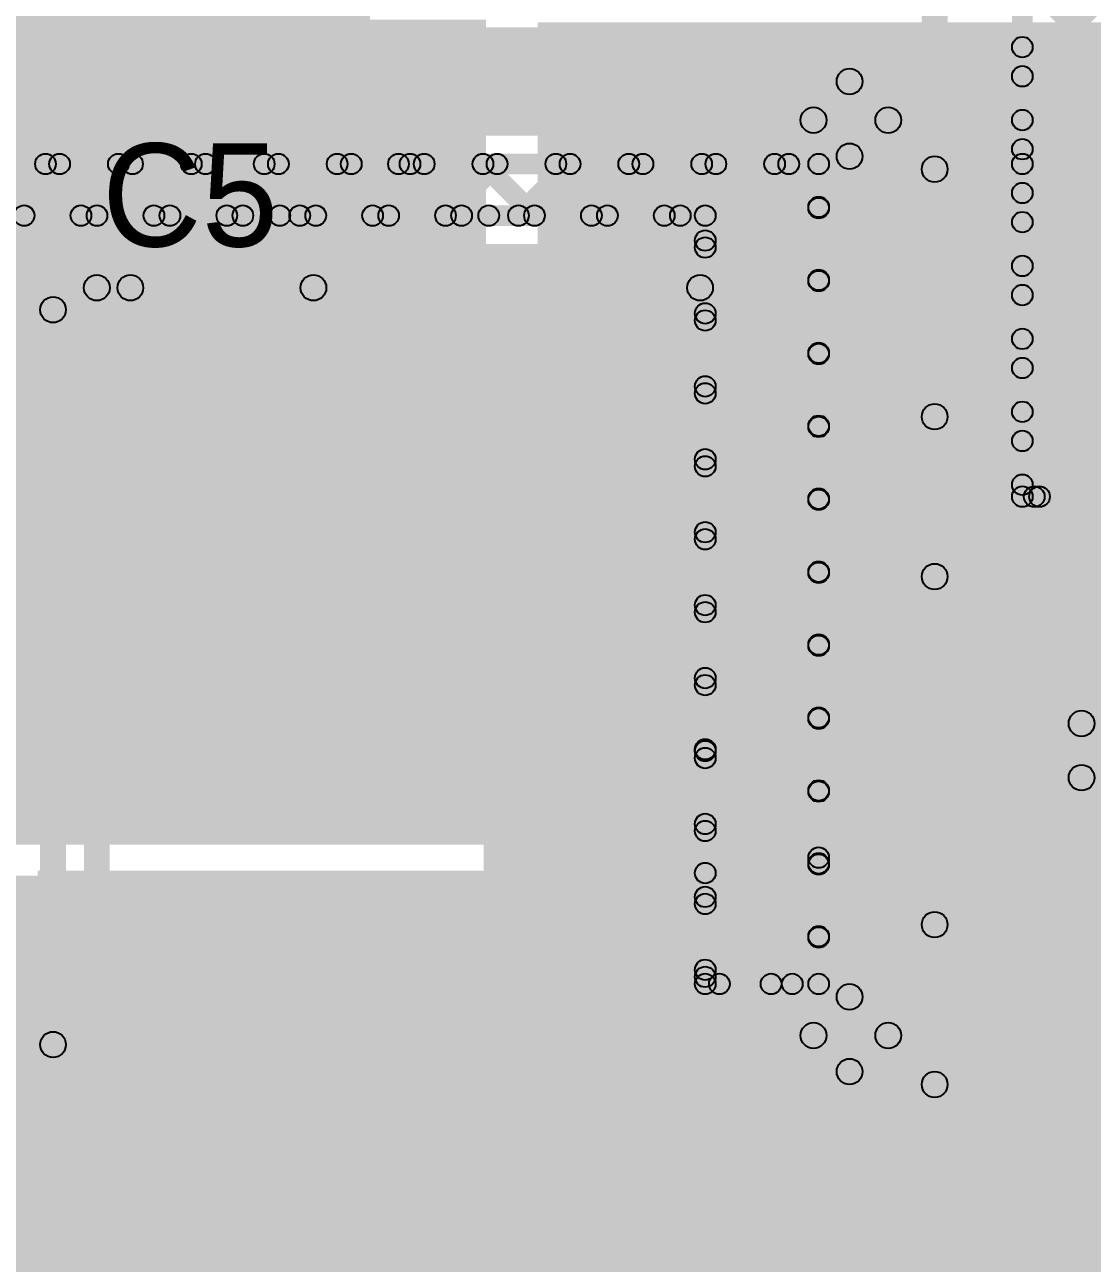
# Model space of a CAD drawing. Header units: millimetres. Extents: x 3.07 to 5.81, y 1.29 to 3.84.
# Drawn here: x 3.751 to 4.1651, y 3.0837 to 3.564 of the extents above; entities that cross this region are included whole.
import ezdxf

# ---------------------------------------------------------------- set-up
doc = ezdxf.new("R2010")
doc.units = ezdxf.units.MM
doc.header["$MEASUREMENT"] = 0
for name, color, linetype in [('BottomLayer', 5, 'Continuous'), ('BottomOverlay', 54, 'Continuous'), ('BottomPaste', 16, 'Continuous'), ('BottomSolder', 6, 'Continuous'), ('MultiLayer', 9, 'Continuous'), ('PadHoleLayer', 156, 'Continuous'), ('TopLayer', 1, 'Continuous'), ('TopOverlay', 2, 'Continuous'), ('TopPaste', 8, 'Continuous'), ('TopSolder', 216, 'Continuous'), ('ViaHoleLayer', 16, 'Continuous')]:
    doc.layers.add(name, color=color, linetype=linetype)

# ---------------------------------------------------------------- blocks, each defined once
blk = doc.blocks.new('RAD_0_4_10')
at = {"layer": 'BottomLayer'}
h = blk.add_hatch(color=5, dxfattribs=at)
edge = h.paths.add_edge_path()
edge.add_arc((0.20685, 0.0729), 0.03543, 0, 360)
at = {"layer": 'BottomSolder'}
h = blk.add_hatch(color=6, dxfattribs=at)
edge = h.paths.add_edge_path()
edge.add_arc((0.20685, 0.0729), 0.03943, 0, 360)
at = {"layer": 'MultiLayer'}
h = blk.add_hatch(color=9, dxfattribs=at)
edge = h.paths.add_edge_path()
edge.add_arc((0.20685, 0.0729), 0.03543, 0, 360)
at = {"layer": 'PadHoleLayer'}
h = blk.add_hatch(color=156, dxfattribs=at)
edge = h.paths.add_edge_path()
edge.add_arc((0.20685, 0.0729), 0.01969, 0, 360)
at = {"layer": 'TopLayer'}
h = blk.add_hatch(color=1, dxfattribs=at)
edge = h.paths.add_edge_path()
edge.add_arc((0.20685, 0.0729), 0.03543, 0, 360)
at = {"layer": 'TopOverlay'}
for points in [[(-0.241, 0.112), (-0.241, 0.122), (0.241, 0.122), (0.241, 0.112)], [(0.236, 0.117), (0.246, 0.117), (0.246, 0.104), (0.236, 0.104)], [(0.236, 0.033), (0.246, 0.033), (0.246, -0.117), (0.236, -0.117)], [(-0.241, -0.122), (-0.241, -0.112), (0.241, -0.112), (0.241, -0.122)]]:
    blk.add_hatch(color=2, dxfattribs=at).paths.add_polyline_path(points)
h = blk.add_hatch(color=2, dxfattribs=at)
edge = h.paths.add_edge_path()
edge.add_arc((0.241, 0.117), 0.005, 0, 360)
h = blk.add_hatch(color=2, dxfattribs=at)
edge = h.paths.add_edge_path()
edge.add_arc((0.241, 0.117), 0.005, 0, 360)
h = blk.add_hatch(color=2, dxfattribs=at)
edge = h.paths.add_edge_path()
edge.add_arc((0.241, 0.104), 0.005, 0, 360)
h = blk.add_hatch(color=2, dxfattribs=at)
edge = h.paths.add_edge_path()
edge.add_arc((0.241, 0.033), 0.005, 0, 360)
h = blk.add_hatch(color=2, dxfattribs=at)
edge = h.paths.add_edge_path()
edge.add_arc((0.241, -0.117), 0.005, 0, 360)
h = blk.add_hatch(color=2, dxfattribs=at)
edge = h.paths.add_edge_path()
edge.add_arc((0.241, -0.117), 0.005, 0, 360)
at = {"layer": 'TopSolder'}
h = blk.add_hatch(color=216, dxfattribs=at)
edge = h.paths.add_edge_path()
edge.add_arc((0.20685, 0.0729), 0.03943, 0, 360)
at = {"layer": 'TopOverlay'}
for centre in [(0.241, 0.117), (0.241, 0.117), (0.241, 0.104), (0.241, 0.033), (0.241, -0.117), (0.241, -0.117)]:
    blk.add_circle(centre, 0.005, dxfattribs=at)
blk = doc.blocks.new('SMB_B_73')
at = {"layer": 'BottomLayer'}
for points in [[(-0.12951, 0.054), (-0.04451, 0.054), (-0.04451, -0.054), (-0.12951, -0.054)], [(0.04451, 0.054), (0.12951, 0.054), (0.12951, -0.054), (0.04451, -0.054)]]:
    blk.add_hatch(color=5, dxfattribs=at).paths.add_polyline_path(points)
at = {"layer": 'BottomOverlay'}
h = blk.add_hatch(color=54, dxfattribs=at)
edge = h.paths.add_edge_path()
edge.add_arc((-0.095, 0.081), 0.005, 0, 360)
h = blk.add_hatch(color=54, dxfattribs=at)
edge = h.paths.add_edge_path()
edge.add_arc((-0.095, 0.081), 0.005, 0, 360)
for points in [[(-0.095, 0.076), (-0.095, 0.086), (0.099, 0.086), (0.099, 0.076)], [(0.099, 0.058), (0.19, 0.058), (0.19, 0.086), (0.099, 0.086)], [(0.133, -0.086), (0.19, -0.086), (0.19, 0.086), (0.133, 0.086)], [(-0.09, 0.063), (-0.1, 0.063), (-0.1, 0.081), (-0.09, 0.081)], [(0.104, 0.063), (0.094, 0.063), (0.094, 0.081), (0.104, 0.081)], [(0.099, -0.086), (0.19, -0.086), (0.19, -0.058), (0.099, -0.058)], [(-0.09, -0.081), (-0.1, -0.081), (-0.1, -0.063), (-0.09, -0.063)], [(0.104, -0.081), (0.094, -0.081), (0.094, -0.063), (0.104, -0.063)], [(-0.095, -0.086), (-0.095, -0.076), (0.099, -0.076), (0.099, -0.086)]]:
    blk.add_hatch(color=54, dxfattribs=at).paths.add_polyline_path(points)
h = blk.add_hatch(color=54, dxfattribs=at)
edge = h.paths.add_edge_path()
edge.add_arc((0.099, 0.081), 0.005, 0, 360)
h = blk.add_hatch(color=54, dxfattribs=at)
edge = h.paths.add_edge_path()
edge.add_arc((0.099, 0.081), 0.005, 0, 360)
h = blk.add_hatch(color=54, dxfattribs=at)
edge = h.paths.add_edge_path()
edge.add_arc((-0.095, 0.063), 0.005, 0, 360)
h = blk.add_hatch(color=54, dxfattribs=at)
edge = h.paths.add_edge_path()
edge.add_arc((0.099, 0.063), 0.005, 0, 360)
h = blk.add_hatch(color=54, dxfattribs=at)
edge = h.paths.add_edge_path()
edge.add_arc((-0.095, -0.063), 0.005, 0, 360)
h = blk.add_hatch(color=54, dxfattribs=at)
edge = h.paths.add_edge_path()
edge.add_arc((0.099, -0.063), 0.005, 0, 360)
h = blk.add_hatch(color=54, dxfattribs=at)
edge = h.paths.add_edge_path()
edge.add_arc((-0.095, -0.081), 0.005, 0, 360)
h = blk.add_hatch(color=54, dxfattribs=at)
edge = h.paths.add_edge_path()
edge.add_arc((-0.095, -0.081), 0.005, 0, 360)
h = blk.add_hatch(color=54, dxfattribs=at)
edge = h.paths.add_edge_path()
edge.add_arc((0.099, -0.081), 0.005, 0, 360)
h = blk.add_hatch(color=54, dxfattribs=at)
edge = h.paths.add_edge_path()
edge.add_arc((0.099, -0.081), 0.005, 0, 360)
at = {"layer": 'BottomPaste'}
for points in [[(-0.12951, 0.054), (-0.04451, 0.054), (-0.04451, -0.054), (-0.12951, -0.054)], [(0.04451, 0.054), (0.12951, 0.054), (0.12951, -0.054), (0.04451, -0.054)]]:
    blk.add_hatch(color=16, dxfattribs=at).paths.add_polyline_path(points)
at = {"layer": 'BottomSolder'}
for points in [[(-0.13351, 0.058), (-0.04051, 0.058), (-0.04051, -0.058), (-0.13351, -0.058)], [(0.04051, 0.058), (0.13351, 0.058), (0.13351, -0.058), (0.04051, -0.058)]]:
    blk.add_hatch(color=6, dxfattribs=at).paths.add_polyline_path(points)
at = {"layer": 'BottomOverlay'}
for centre in [(-0.095, 0.081), (-0.095, 0.081), (0.099, 0.081), (0.099, 0.081), (-0.095, 0.063), (0.099, 0.063), (-0.095, -0.063), (0.099, -0.063), (-0.095, -0.081), (-0.095, -0.081), (0.099, -0.081), (0.099, -0.081)]:
    blk.add_circle(centre, 0.005, dxfattribs=at)
blk = doc.blocks.new('ULR2G4R7MNL1GS_79')
at = {"layer": 'TopLayer'}
for points in [[(-0.19685, 0.04921), (-0.05906, 0.04921), (-0.05906, -0.04921), (-0.19685, -0.04921)], [(0.05906, 0.04921), (0.19685, 0.04921), (0.19685, -0.04921), (0.05906, -0.04921)]]:
    blk.add_hatch(color=1, dxfattribs=at).paths.add_polyline_path(points)
at = {"layer": 'TopOverlay'}
for points in [[(-0.12301, 0.17054), (-0.11594, 0.16346), (-0.16294, 0.11646), (-0.17001, 0.12354)], [(-0.11947, 0.162), (-0.11947, 0.172), (0.16553, 0.172), (0.16553, 0.162)], [(0.16053, 0.167), (0.17053, 0.167), (0.17053, 0.061), (0.16053, 0.061)], [(-0.17147, 0.12), (-0.16147, 0.12), (-0.16147, 0.06), (-0.17147, 0.06)], [(-0.20897, 0.096), (-0.19897, 0.096), (-0.19897, 0.063), (-0.20897, 0.063)], [(-0.21997, 0.075), (-0.21997, 0.085), (-0.18697, 0.085), (-0.18697, 0.075)], [(-0.17147, -0.06), (-0.16147, -0.06), (-0.16147, -0.12), (-0.17147, -0.12)], [(0.16053, -0.061), (0.17053, -0.061), (0.17053, -0.167), (0.16053, -0.167)], [(-0.17001, -0.12354), (-0.16294, -0.11646), (-0.11594, -0.16346), (-0.12301, -0.17054)], [(-0.11947, -0.172), (-0.11947, -0.162), (0.16553, -0.162), (0.16553, -0.172)]]:
    blk.add_hatch(color=2, dxfattribs=at).paths.add_polyline_path(points)
h = blk.add_hatch(color=2, dxfattribs=at)
edge = h.paths.add_edge_path()
edge.add_arc((-0.11947, 0.167), 0.005, 0, 360)
h = blk.add_hatch(color=2, dxfattribs=at)
edge = h.paths.add_edge_path()
edge.add_arc((-0.11947, 0.167), 0.005, 0, 360)
h = blk.add_hatch(color=2, dxfattribs=at)
edge = h.paths.add_edge_path()
edge.add_arc((0.16553, 0.167), 0.005, 0, 360)
h = blk.add_hatch(color=2, dxfattribs=at)
edge = h.paths.add_edge_path()
edge.add_arc((0.16553, 0.167), 0.005, 0, 360)
h = blk.add_hatch(color=2, dxfattribs=at)
edge = h.paths.add_edge_path()
edge.add_arc((-0.16647, 0.12), 0.005, 0, 360)
h = blk.add_hatch(color=2, dxfattribs=at)
edge = h.paths.add_edge_path()
edge.add_arc((-0.16647, 0.12), 0.005, 0, 360)
h = blk.add_hatch(color=2, dxfattribs=at)
edge = h.paths.add_edge_path()
edge.add_arc((-0.20397, 0.096), 0.005, 0, 360)
h = blk.add_hatch(color=2, dxfattribs=at)
edge = h.paths.add_edge_path()
edge.add_arc((-0.21997, 0.08), 0.005, 0, 360)
h = blk.add_hatch(color=2, dxfattribs=at)
edge = h.paths.add_edge_path()
edge.add_arc((-0.18697, 0.08), 0.005, 0, 360)
h = blk.add_hatch(color=2, dxfattribs=at)
edge = h.paths.add_edge_path()
edge.add_arc((-0.20397, 0.063), 0.005, 0, 360)
h = blk.add_hatch(color=2, dxfattribs=at)
edge = h.paths.add_edge_path()
edge.add_arc((-0.16647, 0.06), 0.005, 0, 360)
h = blk.add_hatch(color=2, dxfattribs=at)
edge = h.paths.add_edge_path()
edge.add_arc((0.16553, 0.061), 0.005, 0, 360)
h = blk.add_hatch(color=2, dxfattribs=at)
edge = h.paths.add_edge_path()
edge.add_arc((-0.16647, -0.06), 0.005, 0, 360)
h = blk.add_hatch(color=2, dxfattribs=at)
edge = h.paths.add_edge_path()
edge.add_arc((0.16553, -0.061), 0.005, 0, 360)
h = blk.add_hatch(color=2, dxfattribs=at)
edge = h.paths.add_edge_path()
edge.add_arc((-0.16647, -0.12), 0.005, 0, 360)
h = blk.add_hatch(color=2, dxfattribs=at)
edge = h.paths.add_edge_path()
edge.add_arc((-0.16647, -0.12), 0.005, 0, 360)
h = blk.add_hatch(color=2, dxfattribs=at)
edge = h.paths.add_edge_path()
edge.add_arc((-0.11947, -0.167), 0.005, 0, 360)
h = blk.add_hatch(color=2, dxfattribs=at)
edge = h.paths.add_edge_path()
edge.add_arc((-0.11947, -0.167), 0.005, 0, 360)
h = blk.add_hatch(color=2, dxfattribs=at)
edge = h.paths.add_edge_path()
edge.add_arc((0.16553, -0.167), 0.005, 0, 360)
h = blk.add_hatch(color=2, dxfattribs=at)
edge = h.paths.add_edge_path()
edge.add_arc((0.16553, -0.167), 0.005, 0, 360)
at = {"layer": 'TopPaste'}
for points in [[(-0.19685, 0.04921), (-0.05906, 0.04921), (-0.05906, -0.04921), (-0.19685, -0.04921)], [(0.05906, 0.04921), (0.19685, 0.04921), (0.19685, -0.04921), (0.05906, -0.04921)]]:
    blk.add_hatch(color=8, dxfattribs=at).paths.add_polyline_path(points)
at = {"layer": 'TopSolder'}
for points in [[(-0.20085, 0.05321), (-0.05506, 0.05321), (-0.05506, -0.05321), (-0.20085, -0.05321)], [(0.05506, 0.05321), (0.20085, 0.05321), (0.20085, -0.05321), (0.05506, -0.05321)]]:
    blk.add_hatch(color=216, dxfattribs=at).paths.add_polyline_path(points)
at = {"layer": 'TopOverlay'}
for centre in [(-0.11947, 0.167), (-0.11947, 0.167), (0.16553, 0.167), (0.16553, 0.167), (-0.16647, 0.12), (-0.16647, 0.12), (-0.20397, 0.096), (-0.21997, 0.08), (-0.18697, 0.08), (-0.20397, 0.063), (-0.16647, 0.06), (0.16553, 0.061), (-0.16647, -0.06), (0.16553, -0.061), (-0.16647, -0.12), (-0.16647, -0.12), (-0.11947, -0.167), (-0.11947, -0.167), (0.16553, -0.167), (0.16553, -0.167)]:
    blk.add_circle(centre, 0.005, dxfattribs=at)
blk = doc.blocks.new('EEE_TC1A561UV_80')
at = {"layer": 'TopLayer'}
blk.add_hatch(color=1, dxfattribs=at).paths.add_polyline_path([(-0.2185, 0.03937), (-0.06102, 0.03937), (-0.06102, -0.03937), (-0.2185, -0.03937)])
at = {"layer": 'TopOverlay'}
for points in [[(-0.16246, 0.10646), (-0.16954, 0.11354), (-0.11254, 0.17054), (-0.10546, 0.16346)], [(-0.109, 0.162), (-0.109, 0.172), (0.133, 0.172), (0.133, 0.162)], [(-0.161, 0.048), (-0.171, 0.048), (-0.171, 0.11), (-0.161, 0.11)], [(-0.194, 0.053), (-0.204, 0.053), (-0.204, 0.082), (-0.194, 0.082)], [(-0.213, 0.062), (-0.213, 0.072), (-0.184, 0.072), (-0.184, 0.062)]]:
    blk.add_hatch(color=2, dxfattribs=at).paths.add_polyline_path(points)
h = blk.add_hatch(color=2, dxfattribs=at)
edge = h.paths.add_edge_path()
edge.add_arc((-0.109, 0.167), 0.005, 0, 360)
h = blk.add_hatch(color=2, dxfattribs=at)
edge = h.paths.add_edge_path()
edge.add_arc((-0.109, 0.167), 0.005, 0, 360)
h = blk.add_hatch(color=2, dxfattribs=at)
edge = h.paths.add_edge_path()
edge.add_arc((-0.166, 0.11), 0.005, 0, 360)
h = blk.add_hatch(color=2, dxfattribs=at)
edge = h.paths.add_edge_path()
edge.add_arc((-0.166, 0.11), 0.005, 0, 360)
h = blk.add_hatch(color=2, dxfattribs=at)
edge = h.paths.add_edge_path()
edge.add_arc((-0.199, 0.082), 0.005, 0, 360)
h = blk.add_hatch(color=2, dxfattribs=at)
edge = h.paths.add_edge_path()
edge.add_arc((-0.213, 0.067), 0.005, 0, 360)
h = blk.add_hatch(color=2, dxfattribs=at)
edge = h.paths.add_edge_path()
edge.add_arc((-0.184, 0.067), 0.005, 0, 360)
h = blk.add_hatch(color=2, dxfattribs=at)
edge = h.paths.add_edge_path()
edge.add_arc((-0.199, 0.053), 0.005, 0, 360)
h = blk.add_hatch(color=2, dxfattribs=at)
edge = h.paths.add_edge_path()
edge.add_arc((-0.166, 0.048), 0.005, 0, 360)
at = {"layer": 'TopPaste'}
blk.add_hatch(color=8, dxfattribs=at).paths.add_polyline_path([(-0.2185, 0.03937), (-0.06102, 0.03937), (-0.06102, -0.03937), (-0.2185, -0.03937)])
at = {"layer": 'TopSolder'}
blk.add_hatch(color=216, dxfattribs=at).paths.add_polyline_path([(-0.2225, 0.04337), (-0.05702, 0.04337), (-0.05702, -0.04337), (-0.2225, -0.04337)])
at = {"layer": 'TopOverlay'}
for centre in [(-0.109, 0.167), (-0.109, 0.167), (-0.166, 0.11), (-0.166, 0.11), (-0.199, 0.082), (-0.213, 0.067), (-0.184, 0.067), (-0.199, 0.053), (-0.166, 0.048)]:
    blk.add_circle(centre, 0.005, dxfattribs=at)
blk = doc.blocks.new('EEE_TC1A561UV_81')
at = {"layer": 'TopLayer'}
blk.add_hatch(color=1, dxfattribs=at).paths.add_polyline_path([(-0.2185, 0.03937), (-0.06102, 0.03937), (-0.06102, -0.03937), (-0.2185, -0.03937)])
at = {"layer": 'TopOverlay'}
for points in [[(-0.161, 0.048), (-0.171, 0.048), (-0.171, 0.11), (-0.161, 0.11)], [(-0.194, 0.053), (-0.204, 0.053), (-0.204, 0.082), (-0.194, 0.082)], [(-0.213, 0.062), (-0.213, 0.072), (-0.184, 0.072), (-0.184, 0.062)], [(-0.161, -0.11), (-0.171, -0.11), (-0.171, -0.048), (-0.161, -0.048)], [(-0.16954, -0.11354), (-0.16246, -0.10646), (-0.10546, -0.16346), (-0.11254, -0.17054)], [(-0.109, -0.172), (-0.109, -0.162), (0.133, -0.162), (0.133, -0.172)]]:
    blk.add_hatch(color=2, dxfattribs=at).paths.add_polyline_path(points)
h = blk.add_hatch(color=2, dxfattribs=at)
edge = h.paths.add_edge_path()
edge.add_arc((-0.199, 0.082), 0.005, 0, 360)
h = blk.add_hatch(color=2, dxfattribs=at)
edge = h.paths.add_edge_path()
edge.add_arc((-0.213, 0.067), 0.005, 0, 360)
h = blk.add_hatch(color=2, dxfattribs=at)
edge = h.paths.add_edge_path()
edge.add_arc((-0.184, 0.067), 0.005, 0, 360)
h = blk.add_hatch(color=2, dxfattribs=at)
edge = h.paths.add_edge_path()
edge.add_arc((-0.199, 0.053), 0.005, 0, 360)
h = blk.add_hatch(color=2, dxfattribs=at)
edge = h.paths.add_edge_path()
edge.add_arc((-0.166, 0.048), 0.005, 0, 360)
h = blk.add_hatch(color=2, dxfattribs=at)
edge = h.paths.add_edge_path()
edge.add_arc((-0.166, -0.048), 0.005, 0, 360)
h = blk.add_hatch(color=2, dxfattribs=at)
edge = h.paths.add_edge_path()
edge.add_arc((-0.166, -0.11), 0.005, 0, 360)
h = blk.add_hatch(color=2, dxfattribs=at)
edge = h.paths.add_edge_path()
edge.add_arc((-0.166, -0.11), 0.005, 0, 360)
h = blk.add_hatch(color=2, dxfattribs=at)
edge = h.paths.add_edge_path()
edge.add_arc((-0.109, -0.167), 0.005, 0, 360)
h = blk.add_hatch(color=2, dxfattribs=at)
edge = h.paths.add_edge_path()
edge.add_arc((-0.109, -0.167), 0.005, 0, 360)
at = {"layer": 'TopPaste'}
blk.add_hatch(color=8, dxfattribs=at).paths.add_polyline_path([(-0.2185, 0.03937), (-0.06102, 0.03937), (-0.06102, -0.03937), (-0.2185, -0.03937)])
at = {"layer": 'TopSolder'}
blk.add_hatch(color=216, dxfattribs=at).paths.add_polyline_path([(-0.2225, 0.04337), (-0.05702, 0.04337), (-0.05702, -0.04337), (-0.2225, -0.04337)])
at = {"layer": 'TopOverlay'}
for centre in [(-0.199, 0.082), (-0.213, 0.067), (-0.184, 0.067), (-0.199, 0.053), (-0.166, 0.048), (-0.166, -0.048), (-0.166, -0.11), (-0.166, -0.11), (-0.109, -0.167), (-0.109, -0.167)]:
    blk.add_circle(centre, 0.005, dxfattribs=at)

msp = doc.modelspace()

# ---------------------------------------------------------------- hatches: boundary and pattern name
at = {"layer": 'BottomLayer'}
for points in [[(3.69, 3.521), (3.885, 3.521), (3.885, 3.801), (3.69, 3.801)], [(4.10078, 3.61517), (4.10644, 3.62083), (4.67283, 3.05444), (4.66717, 3.04878)], [(4.14083, 3.51292), (4.13517, 3.51858), (4.23742, 3.62083), (4.24308, 3.61517)], [(4.14083, 3.48463), (4.13517, 3.49029), (4.26571, 3.62083), (4.27137, 3.61517)], [(4.14083, 3.5412), (4.13517, 3.54686), (4.20914, 3.62083), (4.2148, 3.61517)], [(4.14083, 3.39978), (4.13517, 3.40544), (4.35056, 3.62083), (4.35622, 3.61517)], [(4.14083, 3.42807), (4.13517, 3.43372), (4.32228, 3.62083), (4.32793, 3.61517)], [(4.14083, 3.45635), (4.13517, 3.46201), (4.29399, 3.62083), (4.29965, 3.61517)], [(4.1475, 3.37817), (4.14185, 3.38383), (4.37885, 3.62083), (4.3845, 3.61517)], [(4.142, 3.51), (4.134, 3.51), (4.134, 3.573), (4.142, 3.573)], [(4.142, 3.51), (4.134, 3.51), (4.134, 3.573), (4.142, 3.573)], [(3.692, 3.521), (4.127, 3.521), (4.127, 3.563), (3.692, 3.563)], [(4.07, 3.192), (4.127, 3.192), (4.127, 3.562), (4.07, 3.562)], [(4.13517, 3.55249), (4.14083, 3.55815), (4.67283, 3.02615), (4.66717, 3.02049)], [(4.13517, 3.52421), (4.14083, 3.52987), (4.67283, 2.99787), (4.66717, 2.99221)], [(3.681, 3.506), (3.681, 3.514), (3.896, 3.514), (3.896, 3.506)], [(3.681, 3.506), (3.681, 3.514), (3.896, 3.514), (3.896, 3.506)], [(3.72795, 3.50717), (3.7336, 3.51283), (3.7536, 3.49283), (3.74795, 3.48717)], [(3.74739, 3.48717), (3.74173, 3.49283), (3.76173, 3.51283), (3.76739, 3.50717)], [(3.75623, 3.50717), (3.76189, 3.51283), (3.78189, 3.49283), (3.77623, 3.48717)], [(3.77567, 3.48717), (3.77001, 3.49283), (3.79001, 3.51283), (3.79567, 3.50717)], [(3.78451, 3.50717), (3.79017, 3.51283), (3.81017, 3.49283), (3.80451, 3.48717)], [(3.80395, 3.48717), (3.7983, 3.49283), (3.8183, 3.51283), (3.82395, 3.50717)], [(3.8128, 3.50717), (3.81845, 3.51283), (3.83845, 3.49283), (3.8328, 3.48717)], [(3.83224, 3.48717), (3.82658, 3.49283), (3.84658, 3.51283), (3.85224, 3.50717)], [(3.84108, 3.50717), (3.84674, 3.51283), (3.86674, 3.49283), (3.86108, 3.48717)], [(3.86052, 3.48717), (3.85487, 3.49283), (3.87487, 3.51283), (3.88052, 3.50717)], [(3.86937, 3.50717), (3.87502, 3.51283), (3.89502, 3.49283), (3.88937, 3.48717)], [(3.88881, 3.48717), (3.88315, 3.49283), (3.90315, 3.51283), (3.90881, 3.50717)], [(3.896, 3.506), (3.896, 3.514), (4.059, 3.514), (4.059, 3.506)], [(3.89765, 3.50717), (3.90331, 3.51283), (3.92331, 3.49283), (3.91765, 3.48717)], [(3.91709, 3.48717), (3.91143, 3.49283), (3.93143, 3.51283), (3.93709, 3.50717)], [(3.92594, 3.50717), (3.93159, 3.51283), (3.95159, 3.49283), (3.94594, 3.48717)], [(3.94538, 3.48717), (3.93972, 3.49283), (3.95972, 3.51283), (3.96538, 3.50717)], [(3.95422, 3.50717), (3.95988, 3.51283), (3.97988, 3.49283), (3.97422, 3.48717)], [(3.97366, 3.48717), (3.968, 3.49283), (3.988, 3.51283), (3.99366, 3.50717)], [(3.9825, 3.50717), (3.98816, 3.51283), (4.00816, 3.49283), (4.0025, 3.48717)], [(4.00194, 3.48717), (3.99629, 3.49283), (4.01629, 3.51283), (4.02194, 3.50717)], [(4.01079, 3.50717), (4.01644, 3.51283), (4.06183, 3.46744), (4.05617, 3.46179)], [(4.01783, 3.47477), (4.01217, 3.48043), (4.04457, 3.51283), (4.05023, 3.50717)], [(4.03907, 3.50717), (4.04473, 3.51283), (4.06183, 3.49573), (4.05617, 3.49007)], [(4.063, 3.241), (4.055, 3.241), (4.055, 3.51), (4.063, 3.51)], [(4.142, 3.381), (4.134, 3.381), (4.134, 3.51), (4.142, 3.51)], [(4.13517, 3.49593), (4.14083, 3.50158), (4.25858, 3.38383), (4.25293, 3.37817)], [(3.616, 3.486), (3.616, 3.494), (3.85, 3.494), (3.85, 3.486)], [(3.85, 3.486), (3.85, 3.494), (3.931, 3.494), (3.931, 3.486)], [(3.85, 3.486), (3.85, 3.494), (3.931, 3.494), (3.931, 3.486)], [(3.931, 3.486), (3.931, 3.494), (4.015, 3.494), (4.015, 3.486)], [(4.01783, 3.44649), (4.01217, 3.45214), (4.05617, 3.49614), (4.06183, 3.49049)], [(4.019, 3.283), (4.011, 3.283), (4.011, 3.49), (4.019, 3.49)], [(4.01217, 3.4775), (4.01783, 3.48316), (4.06183, 3.43916), (4.05617, 3.4335)], [(3.627, 3.246), (3.92, 3.246), (3.92, 3.479), (3.627, 3.479)], [(3.861, 3.246), (4.004, 3.246), (4.004, 3.479), (3.861, 3.479)], [(4.13517, 3.46764), (4.14083, 3.4733), (4.2303, 3.38383), (4.22464, 3.37817)], [(4.01783, 3.4182), (4.01217, 3.42386), (4.05617, 3.46786), (4.06183, 3.4622)], [(4.01217, 3.44922), (4.01783, 3.45488), (4.06183, 3.41088), (4.05617, 3.40522)], [(4.13517, 3.43936), (4.14083, 3.44501), (4.20201, 3.38383), (4.19636, 3.37817)], [(4.01783, 3.38992), (4.01217, 3.39558), (4.05617, 3.43958), (4.06183, 3.43392)], [(4.01217, 3.42094), (4.01783, 3.42659), (4.06183, 3.38259), (4.05617, 3.37694)], [(4.13517, 3.41107), (4.14083, 3.41673), (4.17373, 3.38383), (4.16807, 3.37817)], [(4.01783, 3.36163), (4.01217, 3.36729), (4.05617, 3.41129), (4.06183, 3.40563)], [(4.01217, 3.39265), (4.01783, 3.39831), (4.06183, 3.35431), (4.05617, 3.34865)], [(4.13517, 3.38279), (4.14083, 3.38844), (4.14544, 3.38383), (4.13979, 3.37817)], [(4.01783, 3.33335), (4.01217, 3.33901), (4.05617, 3.38301), (4.06183, 3.37735)], [(4.138, 3.377), (4.138, 3.385), (4.281, 3.385), (4.281, 3.377)], [(4.01217, 3.36437), (4.01783, 3.37002), (4.06183, 3.32602), (4.05617, 3.32037)], [(4.139, 3.243), (4.27, 3.243), (4.27, 3.37), (4.139, 3.37)], [(4.01783, 3.30507), (4.01217, 3.31072), (4.05617, 3.35472), (4.06183, 3.34907)], [(4.01217, 3.33608), (4.01783, 3.34174), (4.06183, 3.29774), (4.05617, 3.29208)], [(4.01783, 3.27678), (4.01217, 3.28244), (4.05617, 3.32644), (4.06183, 3.32078)], [(4.01217, 3.3078), (4.01783, 3.31345), (4.06183, 3.26945), (4.05617, 3.2638)], [(4.01783, 3.2485), (4.01217, 3.25415), (4.05617, 3.29815), (4.06183, 3.2925)], [(4.019, 3.235), (4.011, 3.235), (4.011, 3.283), (4.019, 3.283)], [(4.019, 3.235), (4.011, 3.235), (4.011, 3.283), (4.019, 3.283)], [(4.01217, 3.27951), (4.01783, 3.28517), (4.06183, 3.24117), (4.05617, 3.23551)], [(4.004, 3.066), (4.004, 3.272), (3.929, 3.272), (3.929, 3.066)], [(4.01783, 3.22021), (4.01217, 3.22587), (4.05617, 3.26987), (4.06183, 3.26421)], [(4.01217, 3.25123), (4.01783, 3.25689), (4.06183, 3.21289), (4.05617, 3.20723)], [(4.01783, 3.19193), (4.01217, 3.19759), (4.05617, 3.24159), (4.06183, 3.23593)], [(4.063, 3.192), (4.055, 3.192), (4.055, 3.241), (4.063, 3.241)], [(4.063, 3.192), (4.055, 3.192), (4.055, 3.241), (4.063, 3.241)], [(3.624, 2.916), (3.913, 2.916), (3.913, 3.234), (3.624, 3.234)], [(4.019, 3.192), (4.011, 3.192), (4.011, 3.235), (4.019, 3.235)], [(4.01217, 3.22295), (4.01783, 3.2286), (4.0516, 3.19483), (4.04595, 3.18917)], [(4.07, 3.192), (4.408, 3.192), (4.408, 3.23), (4.07, 3.23)], [(4.04336, 3.18917), (4.0377, 3.19483), (4.05617, 3.2133), (4.06183, 3.20764)], [(4.01217, 3.19466), (4.01783, 3.20032), (4.02332, 3.19483), (4.01766, 3.18917)], [(4.015, 3.188), (4.015, 3.196), (4.059, 3.196), (4.059, 3.188)], [(3.949, 3.064), (4.348, 3.064), (4.348, 3.181), (3.949, 3.181)]]:
    msp.add_hatch(color=5, dxfattribs=at).paths.add_polyline_path(points)
h = msp.add_hatch(color=5, dxfattribs=at)
edge = h.paths.add_edge_path()
edge.add_arc((4.138, 3.55532), 0.004, 0, 360)
h = msp.add_hatch(color=5, dxfattribs=at)
edge = h.paths.add_edge_path()
edge.add_arc((4.138, 3.54403), 0.004, 0, 360)
h = msp.add_hatch(color=5, dxfattribs=at)
edge = h.paths.add_edge_path()
edge.add_arc((4.138, 3.52704), 0.004, 0, 360)
h = msp.add_hatch(color=5, dxfattribs=at)
edge = h.paths.add_edge_path()
edge.add_arc((4.138, 3.51575), 0.004, 0, 360)
h = msp.add_hatch(color=5, dxfattribs=at)
edge = h.paths.add_edge_path()
edge.add_arc((3.75906, 3.51), 0.004, 0, 360)
h = msp.add_hatch(color=5, dxfattribs=at)
edge = h.paths.add_edge_path()
edge.add_arc((3.76456, 3.51), 0.004, 0, 360)
h = msp.add_hatch(color=5, dxfattribs=at)
edge = h.paths.add_edge_path()
edge.add_arc((3.78734, 3.51), 0.004, 0, 360)
h = msp.add_hatch(color=5, dxfattribs=at)
edge = h.paths.add_edge_path()
edge.add_arc((3.79284, 3.51), 0.004, 0, 360)
h = msp.add_hatch(color=5, dxfattribs=at)
edge = h.paths.add_edge_path()
edge.add_arc((3.81563, 3.51), 0.004, 0, 360)
h = msp.add_hatch(color=5, dxfattribs=at)
edge = h.paths.add_edge_path()
edge.add_arc((3.82113, 3.51), 0.004, 0, 360)
h = msp.add_hatch(color=5, dxfattribs=at)
edge = h.paths.add_edge_path()
edge.add_arc((3.84391, 3.51), 0.004, 0, 360)
h = msp.add_hatch(color=5, dxfattribs=at)
edge = h.paths.add_edge_path()
edge.add_arc((3.84941, 3.51), 0.004, 0, 360)
h = msp.add_hatch(color=5, dxfattribs=at)
edge = h.paths.add_edge_path()
edge.add_arc((3.8722, 3.51), 0.004, 0, 360)
h = msp.add_hatch(color=5, dxfattribs=at)
edge = h.paths.add_edge_path()
edge.add_arc((3.87769, 3.51), 0.004, 0, 360)
h = msp.add_hatch(color=5, dxfattribs=at)
edge = h.paths.add_edge_path()
edge.add_arc((3.896, 3.51), 0.004, 0, 360)
h = msp.add_hatch(color=5, dxfattribs=at)
edge = h.paths.add_edge_path()
edge.add_arc((3.896, 3.51), 0.004, 0, 360)
h = msp.add_hatch(color=5, dxfattribs=at)
edge = h.paths.add_edge_path()
edge.add_arc((3.896, 3.51), 0.004, 0, 360)
h = msp.add_hatch(color=5, dxfattribs=at)
edge = h.paths.add_edge_path()
edge.add_arc((3.90048, 3.51), 0.004, 0, 360)
h = msp.add_hatch(color=5, dxfattribs=at)
edge = h.paths.add_edge_path()
edge.add_arc((3.90598, 3.51), 0.004, 0, 360)
h = msp.add_hatch(color=5, dxfattribs=at)
edge = h.paths.add_edge_path()
edge.add_arc((3.92876, 3.51), 0.004, 0, 360)
h = msp.add_hatch(color=5, dxfattribs=at)
edge = h.paths.add_edge_path()
edge.add_arc((3.93426, 3.51), 0.004, 0, 360)
h = msp.add_hatch(color=5, dxfattribs=at)
edge = h.paths.add_edge_path()
edge.add_arc((3.95705, 3.51), 0.004, 0, 360)
h = msp.add_hatch(color=5, dxfattribs=at)
edge = h.paths.add_edge_path()
edge.add_arc((3.96255, 3.51), 0.004, 0, 360)
h = msp.add_hatch(color=5, dxfattribs=at)
edge = h.paths.add_edge_path()
edge.add_arc((3.98533, 3.51), 0.004, 0, 360)
h = msp.add_hatch(color=5, dxfattribs=at)
edge = h.paths.add_edge_path()
edge.add_arc((3.99083, 3.51), 0.004, 0, 360)
h = msp.add_hatch(color=5, dxfattribs=at)
edge = h.paths.add_edge_path()
edge.add_arc((4.01362, 3.51), 0.004, 0, 360)
h = msp.add_hatch(color=5, dxfattribs=at)
edge = h.paths.add_edge_path()
edge.add_arc((4.01912, 3.51), 0.004, 0, 360)
h = msp.add_hatch(color=5, dxfattribs=at)
edge = h.paths.add_edge_path()
edge.add_arc((4.0419, 3.51), 0.004, 0, 360)
h = msp.add_hatch(color=5, dxfattribs=at)
edge = h.paths.add_edge_path()
edge.add_arc((4.0474, 3.51), 0.004, 0, 360)
h = msp.add_hatch(color=5, dxfattribs=at)
edge = h.paths.add_edge_path()
edge.add_arc((4.059, 3.51), 0.004, 0, 360)
h = msp.add_hatch(color=5, dxfattribs=at)
edge = h.paths.add_edge_path()
edge.add_arc((4.059, 3.51), 0.004, 0, 360)
h = msp.add_hatch(color=5, dxfattribs=at)
edge = h.paths.add_edge_path()
edge.add_arc((4.138, 3.51), 0.004, 0, 360)
h = msp.add_hatch(color=5, dxfattribs=at)
edge = h.paths.add_edge_path()
edge.add_arc((4.138, 3.51), 0.004, 0, 360)
h = msp.add_hatch(color=5, dxfattribs=at)
edge = h.paths.add_edge_path()
edge.add_arc((4.138, 3.51), 0.004, 0, 360)
h = msp.add_hatch(color=5, dxfattribs=at)
edge = h.paths.add_edge_path()
edge.add_arc((4.138, 3.49875), 0.004, 0, 360)
h = msp.add_hatch(color=5, dxfattribs=at)
edge = h.paths.add_edge_path()
edge.add_arc((4.059, 3.49332), 0.004, 0, 360)
h = msp.add_hatch(color=5, dxfattribs=at)
edge = h.paths.add_edge_path()
edge.add_arc((4.059, 3.4929), 0.004, 0, 360)
h = msp.add_hatch(color=5, dxfattribs=at)
edge = h.paths.add_edge_path()
edge.add_arc((3.75077, 3.49), 0.004, 0, 360)
h = msp.add_hatch(color=5, dxfattribs=at)
edge = h.paths.add_edge_path()
edge.add_arc((3.77284, 3.49), 0.004, 0, 360)
h = msp.add_hatch(color=5, dxfattribs=at)
edge = h.paths.add_edge_path()
edge.add_arc((3.77906, 3.49), 0.004, 0, 360)
h = msp.add_hatch(color=5, dxfattribs=at)
edge = h.paths.add_edge_path()
edge.add_arc((3.80113, 3.49), 0.004, 0, 360)
h = msp.add_hatch(color=5, dxfattribs=at)
edge = h.paths.add_edge_path()
edge.add_arc((3.80734, 3.49), 0.004, 0, 360)
h = msp.add_hatch(color=5, dxfattribs=at)
edge = h.paths.add_edge_path()
edge.add_arc((3.82941, 3.49), 0.004, 0, 360)
h = msp.add_hatch(color=5, dxfattribs=at)
edge = h.paths.add_edge_path()
edge.add_arc((3.83563, 3.49), 0.004, 0, 360)
h = msp.add_hatch(color=5, dxfattribs=at)
edge = h.paths.add_edge_path()
edge.add_arc((3.85, 3.49), 0.004, 0, 360)
h = msp.add_hatch(color=5, dxfattribs=at)
edge = h.paths.add_edge_path()
edge.add_arc((3.85, 3.49), 0.004, 0, 360)
h = msp.add_hatch(color=5, dxfattribs=at)
edge = h.paths.add_edge_path()
edge.add_arc((3.85, 3.49), 0.004, 0, 360)
h = msp.add_hatch(color=5, dxfattribs=at)
edge = h.paths.add_edge_path()
edge.add_arc((3.85769, 3.49), 0.004, 0, 360)
h = msp.add_hatch(color=5, dxfattribs=at)
edge = h.paths.add_edge_path()
edge.add_arc((3.86391, 3.49), 0.004, 0, 360)
h = msp.add_hatch(color=5, dxfattribs=at)
edge = h.paths.add_edge_path()
edge.add_arc((3.88598, 3.49), 0.004, 0, 360)
h = msp.add_hatch(color=5, dxfattribs=at)
edge = h.paths.add_edge_path()
edge.add_arc((3.8922, 3.49), 0.004, 0, 360)
h = msp.add_hatch(color=5, dxfattribs=at)
edge = h.paths.add_edge_path()
edge.add_arc((3.91426, 3.49), 0.004, 0, 360)
h = msp.add_hatch(color=5, dxfattribs=at)
edge = h.paths.add_edge_path()
edge.add_arc((3.92048, 3.49), 0.004, 0, 360)
h = msp.add_hatch(color=5, dxfattribs=at)
edge = h.paths.add_edge_path()
edge.add_arc((3.931, 3.49), 0.004, 0, 360)
h = msp.add_hatch(color=5, dxfattribs=at)
edge = h.paths.add_edge_path()
edge.add_arc((3.931, 3.49), 0.004, 0, 360)
h = msp.add_hatch(color=5, dxfattribs=at)
edge = h.paths.add_edge_path()
edge.add_arc((3.931, 3.49), 0.004, 0, 360)
h = msp.add_hatch(color=5, dxfattribs=at)
edge = h.paths.add_edge_path()
edge.add_arc((3.94255, 3.49), 0.004, 0, 360)
h = msp.add_hatch(color=5, dxfattribs=at)
edge = h.paths.add_edge_path()
edge.add_arc((3.94876, 3.49), 0.004, 0, 360)
h = msp.add_hatch(color=5, dxfattribs=at)
edge = h.paths.add_edge_path()
edge.add_arc((3.97083, 3.49), 0.004, 0, 360)
h = msp.add_hatch(color=5, dxfattribs=at)
edge = h.paths.add_edge_path()
edge.add_arc((3.97705, 3.49), 0.004, 0, 360)
h = msp.add_hatch(color=5, dxfattribs=at)
edge = h.paths.add_edge_path()
edge.add_arc((3.99912, 3.49), 0.004, 0, 360)
h = msp.add_hatch(color=5, dxfattribs=at)
edge = h.paths.add_edge_path()
edge.add_arc((4.00533, 3.49), 0.004, 0, 360)
h = msp.add_hatch(color=5, dxfattribs=at)
edge = h.paths.add_edge_path()
edge.add_arc((4.015, 3.49), 0.004, 0, 360)
h = msp.add_hatch(color=5, dxfattribs=at)
edge = h.paths.add_edge_path()
edge.add_arc((4.015, 3.49), 0.004, 0, 360)
h = msp.add_hatch(color=5, dxfattribs=at)
edge = h.paths.add_edge_path()
edge.add_arc((4.138, 3.48746), 0.004, 0, 360)
h = msp.add_hatch(color=5, dxfattribs=at)
edge = h.paths.add_edge_path()
edge.add_arc((4.015, 3.48033), 0.004, 0, 360)
h = msp.add_hatch(color=5, dxfattribs=at)
edge = h.paths.add_edge_path()
edge.add_arc((4.015, 3.4776), 0.004, 0, 360)
h = msp.add_hatch(color=5, dxfattribs=at)
edge = h.paths.add_edge_path()
edge.add_arc((4.138, 3.47047), 0.004, 0, 360)
h = msp.add_hatch(color=5, dxfattribs=at)
edge = h.paths.add_edge_path()
edge.add_arc((4.059, 3.46503), 0.004, 0, 360)
h = msp.add_hatch(color=5, dxfattribs=at)
edge = h.paths.add_edge_path()
edge.add_arc((4.059, 3.46462), 0.004, 0, 360)
h = msp.add_hatch(color=5, dxfattribs=at)
edge = h.paths.add_edge_path()
edge.add_arc((4.138, 3.45918), 0.004, 0, 360)
h = msp.add_hatch(color=5, dxfattribs=at)
edge = h.paths.add_edge_path()
edge.add_arc((4.015, 3.45205), 0.004, 0, 360)
h = msp.add_hatch(color=5, dxfattribs=at)
edge = h.paths.add_edge_path()
edge.add_arc((4.015, 3.44932), 0.004, 0, 360)
h = msp.add_hatch(color=5, dxfattribs=at)
edge = h.paths.add_edge_path()
edge.add_arc((4.138, 3.44219), 0.004, 0, 360)
h = msp.add_hatch(color=5, dxfattribs=at)
edge = h.paths.add_edge_path()
edge.add_arc((4.059, 3.43675), 0.004, 0, 360)
h = msp.add_hatch(color=5, dxfattribs=at)
edge = h.paths.add_edge_path()
edge.add_arc((4.059, 3.43633), 0.004, 0, 360)
h = msp.add_hatch(color=5, dxfattribs=at)
edge = h.paths.add_edge_path()
edge.add_arc((4.138, 3.43089), 0.004, 0, 360)
h = msp.add_hatch(color=5, dxfattribs=at)
edge = h.paths.add_edge_path()
edge.add_arc((4.015, 3.42376), 0.004, 0, 360)
h = msp.add_hatch(color=5, dxfattribs=at)
edge = h.paths.add_edge_path()
edge.add_arc((4.015, 3.42103), 0.004, 0, 360)
h = msp.add_hatch(color=5, dxfattribs=at)
edge = h.paths.add_edge_path()
edge.add_arc((4.138, 3.4139), 0.004, 0, 360)
h = msp.add_hatch(color=5, dxfattribs=at)
edge = h.paths.add_edge_path()
edge.add_arc((4.059, 3.40846), 0.004, 0, 360)
h = msp.add_hatch(color=5, dxfattribs=at)
edge = h.paths.add_edge_path()
edge.add_arc((4.059, 3.40805), 0.004, 0, 360)
h = msp.add_hatch(color=5, dxfattribs=at)
edge = h.paths.add_edge_path()
edge.add_arc((4.138, 3.40261), 0.004, 0, 360)
h = msp.add_hatch(color=5, dxfattribs=at)
edge = h.paths.add_edge_path()
edge.add_arc((4.015, 3.39548), 0.004, 0, 360)
h = msp.add_hatch(color=5, dxfattribs=at)
edge = h.paths.add_edge_path()
edge.add_arc((4.015, 3.39275), 0.004, 0, 360)
h = msp.add_hatch(color=5, dxfattribs=at)
edge = h.paths.add_edge_path()
edge.add_arc((4.138, 3.38562), 0.004, 0, 360)
h = msp.add_hatch(color=5, dxfattribs=at)
edge = h.paths.add_edge_path()
edge.add_arc((4.059, 3.38018), 0.004, 0, 360)
h = msp.add_hatch(color=5, dxfattribs=at)
edge = h.paths.add_edge_path()
edge.add_arc((4.059, 3.37976), 0.004, 0, 360)
h = msp.add_hatch(color=5, dxfattribs=at)
edge = h.paths.add_edge_path()
edge.add_arc((4.138, 3.381), 0.004, 0, 360)
h = msp.add_hatch(color=5, dxfattribs=at)
edge = h.paths.add_edge_path()
edge.add_arc((4.138, 3.381), 0.004, 0, 360)
h = msp.add_hatch(color=5, dxfattribs=at)
edge = h.paths.add_edge_path()
edge.add_arc((4.14262, 3.381), 0.004, 0, 360)
h = msp.add_hatch(color=5, dxfattribs=at)
edge = h.paths.add_edge_path()
edge.add_arc((4.14467, 3.381), 0.004, 0, 360)
h = msp.add_hatch(color=5, dxfattribs=at)
edge = h.paths.add_edge_path()
edge.add_arc((4.015, 3.3672), 0.004, 0, 360)
h = msp.add_hatch(color=5, dxfattribs=at)
edge = h.paths.add_edge_path()
edge.add_arc((4.015, 3.36446), 0.004, 0, 360)
h = msp.add_hatch(color=5, dxfattribs=at)
edge = h.paths.add_edge_path()
edge.add_arc((4.059, 3.35189), 0.004, 0, 360)
h = msp.add_hatch(color=5, dxfattribs=at)
edge = h.paths.add_edge_path()
edge.add_arc((4.059, 3.35148), 0.004, 0, 360)
h = msp.add_hatch(color=5, dxfattribs=at)
edge = h.paths.add_edge_path()
edge.add_arc((4.015, 3.33891), 0.004, 0, 360)
h = msp.add_hatch(color=5, dxfattribs=at)
edge = h.paths.add_edge_path()
edge.add_arc((4.015, 3.33618), 0.004, 0, 360)
h = msp.add_hatch(color=5, dxfattribs=at)
edge = h.paths.add_edge_path()
edge.add_arc((4.059, 3.32361), 0.004, 0, 360)
h = msp.add_hatch(color=5, dxfattribs=at)
edge = h.paths.add_edge_path()
edge.add_arc((4.059, 3.3232), 0.004, 0, 360)
h = msp.add_hatch(color=5, dxfattribs=at)
edge = h.paths.add_edge_path()
edge.add_arc((4.015, 3.31063), 0.004, 0, 360)
h = msp.add_hatch(color=5, dxfattribs=at)
edge = h.paths.add_edge_path()
edge.add_arc((4.015, 3.30789), 0.004, 0, 360)
h = msp.add_hatch(color=5, dxfattribs=at)
edge = h.paths.add_edge_path()
edge.add_arc((4.059, 3.29533), 0.004, 0, 360)
h = msp.add_hatch(color=5, dxfattribs=at)
edge = h.paths.add_edge_path()
edge.add_arc((4.059, 3.29491), 0.004, 0, 360)
h = msp.add_hatch(color=5, dxfattribs=at)
edge = h.paths.add_edge_path()
edge.add_arc((4.015, 3.283), 0.004, 0, 360)
h = msp.add_hatch(color=5, dxfattribs=at)
edge = h.paths.add_edge_path()
edge.add_arc((4.015, 3.283), 0.004, 0, 360)
h = msp.add_hatch(color=5, dxfattribs=at)
edge = h.paths.add_edge_path()
edge.add_arc((4.015, 3.283), 0.004, 0, 360)
h = msp.add_hatch(color=5, dxfattribs=at)
edge = h.paths.add_edge_path()
edge.add_arc((4.015, 3.28234), 0.004, 0, 360)
h = msp.add_hatch(color=5, dxfattribs=at)
edge = h.paths.add_edge_path()
edge.add_arc((4.015, 3.27961), 0.004, 0, 360)
h = msp.add_hatch(color=5, dxfattribs=at)
edge = h.paths.add_edge_path()
edge.add_arc((4.059, 3.26704), 0.004, 0, 360)
h = msp.add_hatch(color=5, dxfattribs=at)
edge = h.paths.add_edge_path()
edge.add_arc((4.059, 3.26663), 0.004, 0, 360)
h = msp.add_hatch(color=5, dxfattribs=at)
edge = h.paths.add_edge_path()
edge.add_arc((4.015, 3.25406), 0.004, 0, 360)
h = msp.add_hatch(color=5, dxfattribs=at)
edge = h.paths.add_edge_path()
edge.add_arc((4.015, 3.25133), 0.004, 0, 360)
h = msp.add_hatch(color=5, dxfattribs=at)
edge = h.paths.add_edge_path()
edge.add_arc((4.059, 3.241), 0.004, 0, 360)
h = msp.add_hatch(color=5, dxfattribs=at)
edge = h.paths.add_edge_path()
edge.add_arc((4.059, 3.241), 0.004, 0, 360)
h = msp.add_hatch(color=5, dxfattribs=at)
edge = h.paths.add_edge_path()
edge.add_arc((4.059, 3.241), 0.004, 0, 360)
h = msp.add_hatch(color=5, dxfattribs=at)
edge = h.paths.add_edge_path()
edge.add_arc((4.059, 3.23876), 0.004, 0, 360)
h = msp.add_hatch(color=5, dxfattribs=at)
edge = h.paths.add_edge_path()
edge.add_arc((4.059, 3.23834), 0.004, 0, 360)
h = msp.add_hatch(color=5, dxfattribs=at)
edge = h.paths.add_edge_path()
edge.add_arc((4.015, 3.235), 0.004, 0, 360)
h = msp.add_hatch(color=5, dxfattribs=at)
edge = h.paths.add_edge_path()
edge.add_arc((4.015, 3.235), 0.004, 0, 360)
h = msp.add_hatch(color=5, dxfattribs=at)
edge = h.paths.add_edge_path()
edge.add_arc((4.015, 3.235), 0.004, 0, 360)
h = msp.add_hatch(color=5, dxfattribs=at)
edge = h.paths.add_edge_path()
edge.add_arc((4.015, 3.22577), 0.004, 0, 360)
h = msp.add_hatch(color=5, dxfattribs=at)
edge = h.paths.add_edge_path()
edge.add_arc((4.015, 3.22304), 0.004, 0, 360)
h = msp.add_hatch(color=5, dxfattribs=at)
edge = h.paths.add_edge_path()
edge.add_arc((3.866, 3.208), 0.01181, 0, 360)
h = msp.add_hatch(color=5, dxfattribs=at)
edge = h.paths.add_edge_path()
edge.add_arc((4.059, 3.21047), 0.004, 0, 360)
h = msp.add_hatch(color=5, dxfattribs=at)
edge = h.paths.add_edge_path()
edge.add_arc((4.059, 3.21006), 0.004, 0, 360)
h = msp.add_hatch(color=5, dxfattribs=at)
edge = h.paths.add_edge_path()
edge.add_arc((3.84, 3.195), 0.01181, 0, 360)
h = msp.add_hatch(color=5, dxfattribs=at)
edge = h.paths.add_edge_path()
edge.add_arc((4.015, 3.19749), 0.004, 0, 360)
h = msp.add_hatch(color=5, dxfattribs=at)
edge = h.paths.add_edge_path()
edge.add_arc((4.015, 3.19476), 0.004, 0, 360)
h = msp.add_hatch(color=5, dxfattribs=at)
edge = h.paths.add_edge_path()
edge.add_arc((4.015, 3.192), 0.004, 0, 360)
h = msp.add_hatch(color=5, dxfattribs=at)
edge = h.paths.add_edge_path()
edge.add_arc((4.015, 3.192), 0.004, 0, 360)
h = msp.add_hatch(color=5, dxfattribs=at)
edge = h.paths.add_edge_path()
edge.add_arc((4.02049, 3.192), 0.004, 0, 360)
h = msp.add_hatch(color=5, dxfattribs=at)
edge = h.paths.add_edge_path()
edge.add_arc((4.04053, 3.192), 0.004, 0, 360)
h = msp.add_hatch(color=5, dxfattribs=at)
edge = h.paths.add_edge_path()
edge.add_arc((4.04877, 3.192), 0.004, 0, 360)
h = msp.add_hatch(color=5, dxfattribs=at)
edge = h.paths.add_edge_path()
edge.add_arc((4.059, 3.192), 0.004, 0, 360)
h = msp.add_hatch(color=5, dxfattribs=at)
edge = h.paths.add_edge_path()
edge.add_arc((4.059, 3.192), 0.004, 0, 360)
h = msp.add_hatch(color=5, dxfattribs=at)
edge = h.paths.add_edge_path()
edge.add_arc((4.059, 3.192), 0.004, 0, 360)
h = msp.add_hatch(color=5, dxfattribs=at)
edge = h.paths.add_edge_path()
edge.add_arc((3.866, 3.182), 0.01181, 0, 360)
h = msp.add_hatch(color=5, dxfattribs=at)
edge = h.paths.add_edge_path()
edge.add_arc((3.84, 3.169), 0.01181, 0, 360)
h = msp.add_hatch(color=5, dxfattribs=at)
edge = h.paths.add_edge_path()
edge.add_arc((3.866, 3.156), 0.01181, 0, 360)
h = msp.add_hatch(color=5, dxfattribs=at)
edge = h.paths.add_edge_path()
edge.add_arc((3.84, 3.143), 0.01181, 0, 360)
h = msp.add_hatch(color=5, dxfattribs=at)
edge = h.paths.add_edge_path()
edge.add_arc((3.866, 3.13), 0.01181, 0, 360)
h = msp.add_hatch(color=5, dxfattribs=at)
edge = h.paths.add_edge_path()
edge.add_arc((3.84, 3.117), 0.01181, 0, 360)
at = {"layer": 'BottomSolder'}
h = msp.add_hatch(color=6, dxfattribs=at)
edge = h.paths.add_edge_path()
edge.add_arc((3.866, 3.208), 0.01581, 0, 360)
h = msp.add_hatch(color=6, dxfattribs=at)
edge = h.paths.add_edge_path()
edge.add_arc((3.84, 3.195), 0.01581, 0, 360)
h = msp.add_hatch(color=6, dxfattribs=at)
edge = h.paths.add_edge_path()
edge.add_arc((3.866, 3.182), 0.01581, 0, 360)
h = msp.add_hatch(color=6, dxfattribs=at)
edge = h.paths.add_edge_path()
edge.add_arc((3.84, 3.169), 0.01581, 0, 360)
h = msp.add_hatch(color=6, dxfattribs=at)
edge = h.paths.add_edge_path()
edge.add_arc((3.866, 3.156), 0.01581, 0, 360)
h = msp.add_hatch(color=6, dxfattribs=at)
edge = h.paths.add_edge_path()
edge.add_arc((3.84, 3.143), 0.01581, 0, 360)
h = msp.add_hatch(color=6, dxfattribs=at)
edge = h.paths.add_edge_path()
edge.add_arc((3.866, 3.13), 0.01581, 0, 360)
h = msp.add_hatch(color=6, dxfattribs=at)
edge = h.paths.add_edge_path()
edge.add_arc((3.84, 3.117), 0.01581, 0, 360)
at = {"layer": 'TopLayer'}
for points in [[(3.068, 3.251), (3.93, 3.251), (3.93, 3.566), (3.068, 3.566)], [(3.95, 3.064), (4.285, 3.064), (4.285, 3.565), (3.95, 3.565)], [(3.756, 3.064), (4.061, 3.064), (4.061, 3.236), (3.756, 3.236)]]:
    msp.add_hatch(color=1, dxfattribs=at).paths.add_polyline_path(points)
h = msp.add_hatch(color=1, dxfattribs=at)
edge = h.paths.add_edge_path()
edge.add_arc((3.866, 3.208), 0.01181, 0, 360)
h = msp.add_hatch(color=1, dxfattribs=at)
edge = h.paths.add_edge_path()
edge.add_arc((3.84, 3.195), 0.01181, 0, 360)
h = msp.add_hatch(color=1, dxfattribs=at)
edge = h.paths.add_edge_path()
edge.add_arc((3.866, 3.182), 0.01181, 0, 360)
h = msp.add_hatch(color=1, dxfattribs=at)
edge = h.paths.add_edge_path()
edge.add_arc((3.84, 3.169), 0.01181, 0, 360)
h = msp.add_hatch(color=1, dxfattribs=at)
edge = h.paths.add_edge_path()
edge.add_arc((3.866, 3.156), 0.01181, 0, 360)
h = msp.add_hatch(color=1, dxfattribs=at)
edge = h.paths.add_edge_path()
edge.add_arc((3.84, 3.143), 0.01181, 0, 360)
h = msp.add_hatch(color=1, dxfattribs=at)
edge = h.paths.add_edge_path()
edge.add_arc((3.866, 3.13), 0.01181, 0, 360)
h = msp.add_hatch(color=1, dxfattribs=at)
edge = h.paths.add_edge_path()
edge.add_arc((3.84, 3.117), 0.01181, 0, 360)
at = {"layer": 'TopSolder'}
h = msp.add_hatch(color=216, dxfattribs=at)
edge = h.paths.add_edge_path()
edge.add_arc((3.866, 3.208), 0.01581, 0, 360)
h = msp.add_hatch(color=216, dxfattribs=at)
edge = h.paths.add_edge_path()
edge.add_arc((3.84, 3.195), 0.01581, 0, 360)
h = msp.add_hatch(color=216, dxfattribs=at)
edge = h.paths.add_edge_path()
edge.add_arc((3.866, 3.182), 0.01581, 0, 360)
h = msp.add_hatch(color=216, dxfattribs=at)
edge = h.paths.add_edge_path()
edge.add_arc((3.84, 3.169), 0.01581, 0, 360)
h = msp.add_hatch(color=216, dxfattribs=at)
edge = h.paths.add_edge_path()
edge.add_arc((3.866, 3.156), 0.01581, 0, 360)
h = msp.add_hatch(color=216, dxfattribs=at)
edge = h.paths.add_edge_path()
edge.add_arc((3.84, 3.143), 0.01581, 0, 360)
h = msp.add_hatch(color=216, dxfattribs=at)
edge = h.paths.add_edge_path()
edge.add_arc((3.866, 3.13), 0.01581, 0, 360)
h = msp.add_hatch(color=216, dxfattribs=at)
edge = h.paths.add_edge_path()
edge.add_arc((3.84, 3.117), 0.01581, 0, 360)
at = {"layer": 'ViaHoleLayer'}
h = msp.add_hatch(color=16, dxfattribs=at)
edge = h.paths.add_edge_path()
edge.add_arc((3.866, 3.208), 0.00787, 0, 360)
h = msp.add_hatch(color=16, dxfattribs=at)
edge = h.paths.add_edge_path()
edge.add_arc((3.84, 3.195), 0.00787, 0, 360)
h = msp.add_hatch(color=16, dxfattribs=at)
edge = h.paths.add_edge_path()
edge.add_arc((3.866, 3.182), 0.00787, 0, 360)
h = msp.add_hatch(color=16, dxfattribs=at)
edge = h.paths.add_edge_path()
edge.add_arc((3.84, 3.169), 0.00787, 0, 360)
h = msp.add_hatch(color=16, dxfattribs=at)
edge = h.paths.add_edge_path()
edge.add_arc((3.866, 3.156), 0.00787, 0, 360)
h = msp.add_hatch(color=16, dxfattribs=at)
edge = h.paths.add_edge_path()
edge.add_arc((3.84, 3.143), 0.00787, 0, 360)
h = msp.add_hatch(color=16, dxfattribs=at)
edge = h.paths.add_edge_path()
edge.add_arc((3.866, 3.13), 0.00787, 0, 360)
h = msp.add_hatch(color=16, dxfattribs=at)
edge = h.paths.add_edge_path()
edge.add_arc((3.84, 3.117), 0.00787, 0, 360)

# ---------------------------------------------------------------- linework, layer by layer
at = {"layer": 'BottomLayer'}
for centre in [(4.138, 3.55532), (4.138, 3.54403), (4.138, 3.52704), (4.138, 3.51575), (3.75906, 3.51), (3.76456, 3.51), (3.78734, 3.51), (3.79284, 3.51), (3.81563, 3.51), (3.82113, 3.51), (3.84391, 3.51), (3.84941, 3.51), (3.8722, 3.51), (3.87769, 3.51), (3.896, 3.51), (3.896, 3.51), (3.896, 3.51), (3.90048, 3.51), (3.90598, 3.51), (3.92876, 3.51), (3.93426, 3.51), (3.95705, 3.51), (3.96255, 3.51), (3.98533, 3.51), (3.99083, 3.51), (4.01362, 3.51), (4.01912, 3.51), (4.0419, 3.51), (4.0474, 3.51), (4.059, 3.51), (4.059, 3.51), (4.138, 3.51), (4.138, 3.51), (4.138, 3.51), (4.138, 3.49875), (4.059, 3.49332), (4.059, 3.4929), (3.75077, 3.49), (3.77284, 3.49), (3.77906, 3.49), (3.80113, 3.49), (3.80734, 3.49), (3.82941, 3.49), (3.83563, 3.49), (3.85, 3.49), (3.85, 3.49), (3.85, 3.49), (3.85769, 3.49), (3.86391, 3.49), (3.88598, 3.49), (3.8922, 3.49), (3.91426, 3.49), (3.92048, 3.49), (3.931, 3.49), (3.931, 3.49), (3.931, 3.49), (3.94255, 3.49), (3.94876, 3.49), (3.97083, 3.49), (3.97705, 3.49), (3.99912, 3.49), (4.00533, 3.49), (4.015, 3.49), (4.015, 3.49), (4.138, 3.48746), (4.015, 3.48033), (4.015, 3.4776), (4.138, 3.47047), (4.059, 3.46503), (4.059, 3.46462), (4.138, 3.45918), (4.015, 3.45205), (4.015, 3.44932), (4.138, 3.44219), (4.059, 3.43675), (4.059, 3.43633), (4.138, 3.43089), (4.015, 3.42376), (4.015, 3.42103), (4.138, 3.4139), (4.059, 3.40846), (4.059, 3.40805), (4.138, 3.40261), (4.015, 3.39548), (4.015, 3.39275), (4.138, 3.38562), (4.059, 3.38018), (4.059, 3.37976), (4.138, 3.381), (4.138, 3.381), (4.14262, 3.381), (4.14467, 3.381), (4.015, 3.3672), (4.015, 3.36446), (4.059, 3.35189), (4.059, 3.35148), (4.015, 3.33891), (4.015, 3.33618), (4.059, 3.32361), (4.059, 3.3232), (4.015, 3.31063), (4.015, 3.30789), (4.059, 3.29533), (4.059, 3.29491), (4.015, 3.283), (4.015, 3.283), (4.015, 3.283), (4.015, 3.28234), (4.015, 3.27961), (4.059, 3.26704), (4.059, 3.26663), (4.015, 3.25406), (4.015, 3.25133), (4.059, 3.241), (4.059, 3.241), (4.059, 3.241), (4.059, 3.23876), (4.059, 3.23834), (4.015, 3.235), (4.015, 3.235), (4.015, 3.235), (4.015, 3.22577), (4.015, 3.22304), (4.059, 3.21047), (4.059, 3.21006), (4.015, 3.19749), (4.015, 3.19476), (4.015, 3.192), (4.015, 3.192), (4.02049, 3.192), (4.04053, 3.192), (4.04877, 3.192), (4.059, 3.192), (4.059, 3.192), (4.059, 3.192)]:
    msp.add_circle(centre, 0.004, dxfattribs=at)

# ---------------------------------------------------------------- block references
for name, p, rotation in [('EEE_TC1A561UV_81', (4.27, 3.46), 360), ('ULR2G4R7MNL1GS_79', (3.595, 3.28795), 90), ('RAD_0_4_10', (3.896, 3.221), 90), ('EEE_TC1A561UV_80', (4.27, 3.105), 360), ('SMB_B_73', (3.63, 3.01), 360)]:
    msp.add_blockref(name, p, dxfattribs=dict(rotation=rotation))

# ---------------------------------------------------------------- texts
at = {"layer": 'TopOverlay'}
msp.add_text('C5', height=0.04, dxfattribs=at).set_placement((3.781, 3.478))

doc.saveas('drawing.dxf')
